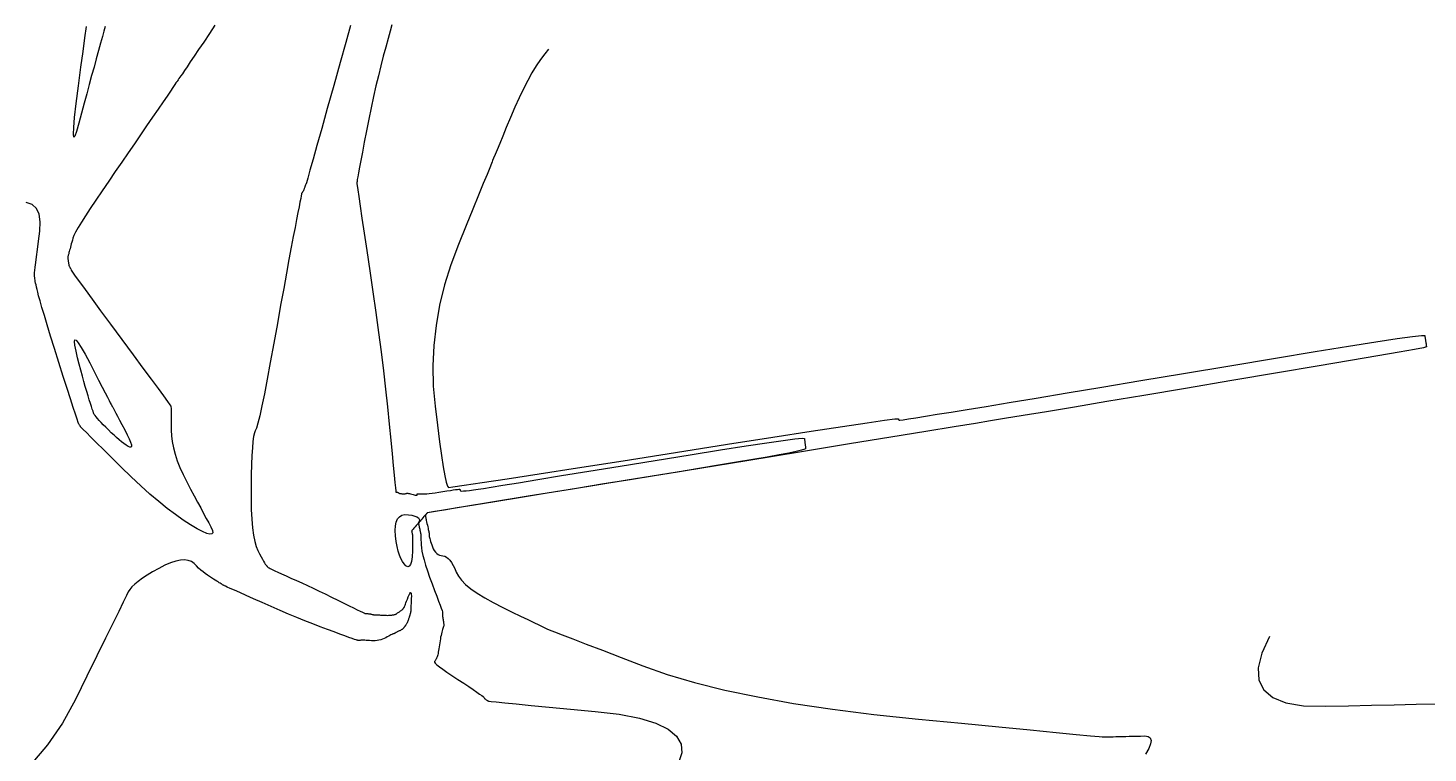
# Model space of a CAD drawing. Header units: metres. Extents: x 729358 to 732680, y 1423022 to 1426117.
# Drawn here: x 730789.4 to 730832.46, y 1425843.03 to 1425865.32 of the extents above; entities that cross this region are included whole.
import ezdxf

# ---------------------------------------------------------------- set-up
doc = ezdxf.new("R2010")
doc.units = ezdxf.units.M
doc.header["$MEASUREMENT"] = 0
doc.layers.add('CONTOUR', color=59, linetype='Continuous')
doc.layers.add('INDEX-CON', color=252, linetype='Continuous')

# ---------------------------------------------------------------- blocks, each defined once
blk = doc.blocks.new('ct 50 rai')
at = {"layer": 'CONTOUR'}
for points in [[(-206.867, 86.373), (-207.04, 86.115), (-207.215, 85.855), (-207.371, 85.623), (-207.508, 85.419), (-207.626, 85.243), (-207.726, 85.095), (-207.808, 84.975), (-207.871, 84.882), (-207.915, 84.818), (-207.948, 84.771), (-207.976, 84.729), (-208, 84.694), (-208.02, 84.666), (-208.035, 84.643), (-208.046, 84.627), (-208.053, 84.617), (-208.056, 84.613), (-208.067, 84.596), (-208.102, 84.545), (-208.159, 84.461), (-208.238, 84.344), (-208.341, 84.194), (-208.466, 84.011), (-208.615, 83.794), (-208.785, 83.545), (-208.969, 83.276), (-209.156, 83.004), (-209.346, 82.727), (-209.539, 82.446), (-209.735, 82.16), (-209.933, 81.871), (-210.135, 81.577), (-210.341, 81.279), (-210.535, 80.994), (-210.706, 80.738), (-210.854, 80.512), (-210.978, 80.315), (-211.078, 80.148), (-211.155, 80.01), (-211.208, 79.903), (-211.237, 79.824), (-211.254, 79.762), (-211.271, 79.703), (-211.286, 79.648), (-211.3, 79.595), (-211.314, 79.546), (-211.326, 79.499), (-211.338, 79.456), (-211.349, 79.416), (-211.358, 79.379), (-211.367, 79.347), (-211.374, 79.319), (-211.38, 79.296), (-211.385, 79.276), (-211.389, 79.261), (-211.392, 79.251), (-211.393, 79.244), (-211.394, 79.24), (-211.395, 79.237), (-211.396, 79.234), (-211.396, 79.231), (-211.397, 79.229), (-211.397, 79.228), (-211.397, 79.227), (-211.397, 79.226), (-211.397, 79.224), (-211.396, 79.219), (-211.395, 79.21), (-211.393, 79.197), (-211.39, 79.181), (-211.387, 79.161), (-211.383, 79.138), (-211.379, 79.111), (-211.375, 79.084), (-211.371, 79.06), (-211.368, 79.04), (-211.365, 79.023), (-211.363, 79.01), (-211.362, 78.999), (-211.361, 78.993), (-211.36, 78.989), (-211.359, 78.985), (-211.355, 78.977), (-211.35, 78.965), (-211.342, 78.949), (-211.331, 78.929), (-211.319, 78.905), (-211.305, 78.877), (-211.288, 78.844), (-211.248, 78.781), (-211.164, 78.66), (-211.036, 78.48), (-210.863, 78.242), (-210.647, 77.946), (-210.386, 77.591), (-210.082, 77.179), (-209.733, 76.708), (-209.385, 76.239), (-209.083, 75.831), (-208.826, 75.483), (-208.615, 75.197), (-208.449, 74.971), (-208.33, 74.806), (-208.256, 74.703), (-208.227, 74.66), (-208.222, 74.638), (-208.218, 74.596), (-208.215, 74.533), (-208.212, 74.451), (-208.211, 74.349), (-208.21, 74.227), (-208.211, 74.086), (-208.212, 73.924), (-208.206, 73.749), (-208.184, 73.566), (-208.148, 73.377), (-208.096, 73.181), (-208.028, 72.978), (-207.946, 72.769), (-207.847, 72.552), (-207.734, 72.328), (-207.617, 72.108), (-207.506, 71.901), (-207.403, 71.707), (-207.307, 71.527), (-207.218, 71.361), (-207.136, 71.208), (-207.061, 71.068), (-206.994, 70.942), (-206.948, 70.839), (-206.937, 70.767), (-206.962, 70.727), (-207.023, 70.72), (-207.119, 70.744), (-207.251, 70.8), (-207.418, 70.888), (-207.621, 71.008), (-207.848, 71.154), (-208.086, 71.322), (-208.335, 71.512), (-208.595, 71.723), (-208.867, 71.955), (-209.15, 72.209), (-209.444, 72.484), (-209.749, 72.781), (-210.041, 73.069), (-210.294, 73.32), (-210.509, 73.532), (-210.685, 73.706), (-210.822, 73.843), (-210.92, 73.941), (-210.98, 74.001), (-211.002, 74.023), (-211.004, 74.027), (-211.008, 74.033), (-211.013, 74.041), (-211.019, 74.05), (-211.026, 74.062), (-211.034, 74.075), (-211.044, 74.091), (-211.054, 74.108), (-211.074, 74.154), (-211.11, 74.254), (-211.162, 74.409), (-211.23, 74.618), (-211.315, 74.881), (-211.416, 75.199), (-211.534, 75.572), (-211.668, 75.999), (-211.802, 76.43), (-211.922, 76.815), (-212.026, 77.154), (-212.115, 77.448), (-212.189, 77.695), (-212.248, 77.897), (-212.291, 78.052), (-212.32, 78.162), (-212.339, 78.245), (-212.357, 78.319), (-212.372, 78.386), (-212.384, 78.444), (-212.394, 78.494), (-212.402, 78.536), (-212.408, 78.571), (-212.411, 78.597), (-212.413, 78.618), (-212.415, 78.637), (-212.416, 78.655), (-212.418, 78.67), (-212.419, 78.684), (-212.42, 78.697), (-212.421, 78.707), (-212.421, 78.715), (-212.422, 78.722), (-212.422, 78.729), (-212.423, 78.734), (-212.423, 78.739), (-212.423, 78.742), (-212.423, 78.745), (-212.423, 78.747), (-212.423, 78.748), (-212.421, 78.768), (-212.413, 78.829), (-212.4, 78.93), (-212.382, 79.071), (-212.358, 79.253), (-212.33, 79.474), (-212.296, 79.736), (-212.257, 80.038), (-212.241, 80.33), (-212.274, 80.564), (-212.358, 80.74), (-212.491, 80.857), (-212.675, 80.916)], [(-201.422, 86.386), (-201.477, 86.189), (-201.542, 85.961), (-201.614, 85.701), (-201.691, 85.419), (-201.767, 85.125), (-201.842, 84.82), (-201.917, 84.503), (-201.99, 84.175), (-202.064, 83.835), (-202.136, 83.484), (-202.208, 83.122), (-202.275, 82.775), (-202.333, 82.473), (-202.383, 82.216), (-202.423, 82.003), (-202.455, 81.834), (-202.477, 81.709), (-202.491, 81.629), (-202.496, 81.593), (-202.497, 81.58), (-202.497, 81.567), (-202.498, 81.554), (-202.499, 81.542), (-202.499, 81.53), (-202.5, 81.519), (-202.501, 81.508), (-202.501, 81.498), (-202.496, 81.447), (-202.478, 81.315), (-202.447, 81.103), (-202.404, 80.809), (-202.348, 80.434), (-202.28, 79.978), (-202.199, 79.44), (-202.105, 78.822), (-202.009, 78.172), (-201.918, 77.539), (-201.834, 76.923), (-201.756, 76.325), (-201.685, 75.743), (-201.619, 75.179), (-201.56, 74.632), (-201.508, 74.103), (-201.461, 73.614), (-201.42, 73.19), (-201.386, 72.832), (-201.357, 72.539), (-201.334, 72.311), (-201.317, 72.148), (-201.306, 72.05), (-201.301, 72.017), (-201.299, 72.017), (-201.296, 72.017), (-201.292, 72.017), (-201.288, 72.016), (-201.283, 72.015), (-201.278, 72.014), (-201.272, 72.013), (-201.265, 72.012), (-201.258, 72.011), (-201.251, 72.009), (-201.244, 72.006), (-201.237, 72.003), (-201.229, 72), (-201.222, 71.996), (-201.214, 71.991), (-201.207, 71.986), (-201.198, 71.981), (-201.187, 71.977), (-201.174, 71.973), (-201.158, 71.97), (-201.141, 71.968), (-201.121, 71.966), (-201.099, 71.965), (-201.075, 71.964), (-201.051, 71.964), (-201.031, 71.964), (-201.013, 71.965), (-200.999, 71.967), (-200.989, 71.97), (-200.982, 71.973), (-200.978, 71.976), (-200.977, 71.981), (-200.975, 71.984), (-200.968, 71.986), (-200.955, 71.985), (-200.938, 71.982), (-200.914, 71.977), (-200.886, 71.97), (-200.852, 71.961), (-200.812, 71.949), (-200.773, 71.938), (-200.739, 71.93), (-200.71, 71.924), (-200.687, 71.92), (-200.67, 71.919), (-200.657, 71.921), (-200.651, 71.925), (-200.649, 71.932), (-200.65, 71.94), (-200.651, 71.946), (-200.652, 71.952), (-200.653, 71.957), (-200.654, 71.96), (-200.654, 71.963), (-200.654, 71.964), (-200.654, 71.965), (-200.652, 71.965), (-200.645, 71.965), (-200.634, 71.964), (-200.619, 71.963), (-200.599, 71.962), (-200.575, 71.961), (-200.547, 71.959), (-200.514, 71.957), (-200.473, 71.957), (-200.42, 71.959), (-200.355, 71.964), (-200.279, 71.972), (-200.191, 71.983), (-200.09, 71.996), (-199.978, 72.012), (-199.854, 72.031), (-199.733, 72.05), (-199.627, 72.067), (-199.538, 72.081), (-199.465, 72.092), (-199.408, 72.1), (-199.367, 72.106), (-199.343, 72.11), (-199.335, 72.11), (-199.335, 72.109), (-199.334, 72.106), (-199.333, 72.102), (-199.332, 72.096), (-199.331, 72.089), (-199.33, 72.081), (-199.328, 72.072), (-199.327, 72.061), (-199.314, 72.052), (-199.279, 72.048), (-199.222, 72.049), (-199.143, 72.055), (-199.043, 72.066), (-198.92, 72.082), (-198.775, 72.104), (-198.609, 72.13), (-198.371, 72.169), (-198.012, 72.227), (-197.532, 72.305), (-196.932, 72.403), (-196.211, 72.521), (-195.368, 72.658), (-194.405, 72.815), (-193.322, 72.991), (-192.249, 73.165), (-191.319, 73.313), (-190.531, 73.436), (-189.887, 73.533), (-189.385, 73.604), (-189.026, 73.65), (-188.81, 73.67), (-188.736, 73.664), (-188.734, 73.646), (-188.732, 73.628), (-188.73, 73.61), (-188.728, 73.592), (-188.726, 73.575), (-188.724, 73.557), (-188.722, 73.539), (-188.72, 73.522), (-188.717, 73.504), (-188.715, 73.486), (-188.712, 73.467), (-188.709, 73.448), (-188.706, 73.428), (-188.702, 73.408), (-188.699, 73.387), (-188.695, 73.366), (-188.724, 73.34), (-188.821, 73.306), (-188.985, 73.264), (-189.217, 73.214), (-189.517, 73.156), (-189.884, 73.089), (-190.318, 73.014), (-190.82, 72.931), (-191.379, 72.839), (-191.987, 72.74), (-192.644, 72.633), (-193.348, 72.518), (-194.101, 72.396), (-194.902, 72.265), (-195.751, 72.126), (-196.648, 71.98), (-197.512, 71.839), (-198.261, 71.717), (-198.895, 71.614), (-199.413, 71.529), (-199.816, 71.464), (-200.104, 71.417), (-200.277, 71.388), (-200.335, 71.379), (-200.335, 71.379), (-200.335, 71.379), (-200.335, 71.379), (-200.335, 71.379), (-200.335, 71.379), (-200.335, 71.379), (-200.335, 71.379), (-200.335, 71.379), (-200.338, 71.377), (-200.344, 71.369), (-200.355, 71.357), (-200.37, 71.34), (-200.389, 71.318), (-200.413, 71.292), (-200.44, 71.26), (-200.472, 71.224), (-200.504, 71.187), (-200.532, 71.154), (-200.555, 71.125), (-200.574, 71.1), (-200.588, 71.079), (-200.598, 71.063), (-200.603, 71.05), (-200.604, 71.041), (-200.603, 71.033), (-200.601, 71.021), (-200.597, 71.005), (-200.594, 70.987), (-200.589, 70.964), (-200.583, 70.939), (-200.577, 70.91), (-200.57, 70.877), (-200.563, 70.845), (-200.557, 70.817), (-200.551, 70.793), (-200.547, 70.773), (-200.543, 70.756), (-200.541, 70.744), (-200.539, 70.736), (-200.538, 70.732), (-200.537, 70.725), (-200.536, 70.708), (-200.535, 70.681), (-200.534, 70.643), (-200.532, 70.596), (-200.53, 70.538), (-200.528, 70.471), (-200.526, 70.393), (-200.518, 70.302), (-200.501, 70.194), (-200.473, 70.07), (-200.436, 69.928), (-200.389, 69.77), (-200.332, 69.595), (-200.265, 69.404), (-200.188, 69.195), (-200.112, 68.992), (-200.045, 68.816), (-199.989, 68.666), (-199.944, 68.543), (-199.908, 68.448), (-199.883, 68.379), (-199.868, 68.336), (-199.863, 68.321), (-199.864, 68.318), (-199.864, 68.314), (-199.865, 68.309), (-199.865, 68.302), (-199.866, 68.294), (-199.866, 68.285), (-199.867, 68.274), (-199.868, 68.261), (-199.868, 68.247), (-199.867, 68.23), (-199.866, 68.21), (-199.864, 68.187), (-199.861, 68.161), (-199.857, 68.133), (-199.853, 68.102), (-199.847, 68.068), (-199.842, 68.034), (-199.837, 68.005), (-199.833, 67.981), (-199.83, 67.961), (-199.828, 67.945), (-199.826, 67.934), (-199.825, 67.927), (-199.825, 67.924), (-199.825, 67.921), (-199.828, 67.913), (-199.832, 67.899), (-199.838, 67.879), (-199.845, 67.855), (-199.854, 67.825), (-199.865, 67.79), (-199.877, 67.749), (-199.89, 67.704), (-199.902, 67.657), (-199.914, 67.607), (-199.925, 67.554), (-199.935, 67.499), (-199.945, 67.44), (-199.954, 67.379), (-199.963, 67.316), (-199.971, 67.253), (-199.98, 67.195), (-199.989, 67.142), (-199.997, 67.094), (-200.006, 67.051), (-200.015, 67.013), (-200.024, 66.98), (-200.033, 66.952), (-200.042, 66.927), (-200.052, 66.904), (-200.062, 66.882), (-200.072, 66.863), (-200.083, 66.845), (-200.094, 66.829), (-200.106, 66.815), (-200.118, 66.802), (-200.117, 66.784), (-200.091, 66.751), (-200.039, 66.704), (-199.962, 66.643), (-199.859, 66.567), (-199.731, 66.478), (-199.577, 66.374), (-199.398, 66.256), (-199.217, 66.137), (-199.06, 66.033), (-198.926, 65.944), (-198.815, 65.868), (-198.727, 65.806), (-198.662, 65.759), (-198.62, 65.726), (-198.602, 65.707), (-198.594, 65.695), (-198.586, 65.684), (-198.577, 65.673), (-198.567, 65.663), (-198.557, 65.653), (-198.546, 65.644), (-198.534, 65.635), (-198.521, 65.626), (-198.508, 65.618), (-198.496, 65.611), (-198.484, 65.604), (-198.472, 65.598), (-198.461, 65.594), (-198.451, 65.589), (-198.44, 65.586), (-198.431, 65.583), (-198.371, 65.577), (-198.213, 65.561), (-197.955, 65.536), (-197.598, 65.501), (-197.141, 65.458), (-196.585, 65.405), (-195.93, 65.344), (-195.175, 65.273), (-194.431, 65.182), (-193.809, 65.06), (-193.307, 64.908), (-192.926, 64.725), (-192.666, 64.512), (-192.527, 64.268), (-192.509, 63.994), (-192.612, 63.688)], [(-174.43, 67.577), (-174.668, 67.059), (-174.777, 66.612), (-174.757, 66.237), (-174.608, 65.933), (-174.33, 65.7), (-173.923, 65.538), (-173.386, 65.447), (-172.721, 65.428), (-171.998, 65.444), (-171.289, 65.46), (-170.595, 65.477), (-169.915, 65.493), (-169.249, 65.509)]]:
    blk.add_lwpolyline(points, dxfattribs=at)
at = {"layer": 'INDEX-CON'}
for points in [[(-210.243, 86.331), (-210.283, 86.19), (-210.33, 86.02), (-210.386, 85.821), (-210.449, 85.592), (-210.518, 85.343), (-210.588, 85.086), (-210.661, 84.821), (-210.735, 84.546), (-210.812, 84.263), (-210.89, 83.971), (-210.97, 83.67), (-211.052, 83.36), (-211.125, 83.104), (-211.178, 82.961), (-211.21, 82.934), (-211.221, 83.02), (-211.213, 83.222), (-211.184, 83.537), (-211.134, 83.968), (-211.065, 84.512), (-210.989, 85.077), (-210.924, 85.568), (-210.868, 85.985), (-210.822, 86.328)], [(-202.701, 86.366), (-202.846, 85.844), (-203.018, 85.229), (-203.215, 84.52), (-203.413, 83.811), (-203.585, 83.197), (-203.731, 82.675), (-203.851, 82.248), (-203.945, 81.914), (-204.014, 81.673), (-204.057, 81.527), (-204.074, 81.474), (-204.078, 81.467), (-204.083, 81.458), (-204.088, 81.448), (-204.092, 81.436), (-204.097, 81.423), (-204.103, 81.408), (-204.108, 81.391), (-204.113, 81.373), (-204.119, 81.355), (-204.125, 81.337), (-204.132, 81.32), (-204.139, 81.304), (-204.146, 81.289), (-204.153, 81.274), (-204.161, 81.261), (-204.169, 81.248), (-204.177, 81.236), (-204.184, 81.226), (-204.19, 81.217), (-204.195, 81.21), (-204.198, 81.205), (-204.201, 81.2), (-204.202, 81.197), (-204.202, 81.196), (-204.205, 81.179), (-204.214, 81.13), (-204.23, 81.048), (-204.252, 80.934), (-204.28, 80.788), (-204.315, 80.609), (-204.356, 80.398), (-204.404, 80.154), (-204.458, 79.871), (-204.521, 79.542), (-204.591, 79.167), (-204.668, 78.745), (-204.754, 78.278), (-204.847, 77.764), (-204.949, 77.204), (-205.058, 76.598), (-205.165, 76.005), (-205.262, 75.486), (-205.349, 75.039), (-205.425, 74.665), (-205.491, 74.364), (-205.547, 74.136), (-205.592, 73.981), (-205.626, 73.899), (-205.654, 73.833), (-205.679, 73.724), (-205.7, 73.573), (-205.718, 73.379), (-205.733, 73.143), (-205.745, 72.865), (-205.754, 72.544), (-205.759, 72.181), (-205.759, 71.814), (-205.751, 71.482), (-205.736, 71.184), (-205.713, 70.921), (-205.683, 70.693), (-205.645, 70.5), (-205.599, 70.341), (-205.546, 70.217), (-205.493, 70.116), (-205.445, 70.029), (-205.404, 69.953), (-205.37, 69.891), (-205.341, 69.841), (-205.319, 69.804), (-205.304, 69.78), (-205.295, 69.768), (-205.289, 69.762), (-205.282, 69.755), (-205.274, 69.748), (-205.266, 69.74), (-205.257, 69.731), (-205.247, 69.722), (-205.237, 69.712), (-205.226, 69.701), (-205.205, 69.686), (-205.165, 69.663), (-205.106, 69.633), (-205.029, 69.595), (-204.932, 69.55), (-204.817, 69.498), (-204.682, 69.438), (-204.529, 69.37), (-204.364, 69.297), (-204.194, 69.221), (-204.021, 69.141), (-203.843, 69.058), (-203.661, 68.972), (-203.475, 68.882), (-203.285, 68.789), (-203.09, 68.692), (-202.905, 68.6), (-202.743, 68.52), (-202.606, 68.452), (-202.492, 68.396), (-202.401, 68.352), (-202.334, 68.32), (-202.291, 68.3), (-202.272, 68.291), (-202.264, 68.289), (-202.254, 68.287), (-202.243, 68.285), (-202.23, 68.283), (-202.216, 68.282), (-202.2, 68.28), (-202.183, 68.278), (-202.164, 68.277), (-202.146, 68.275), (-202.13, 68.274), (-202.116, 68.272), (-202.105, 68.271), (-202.095, 68.27), (-202.088, 68.269), (-202.083, 68.268), (-202.08, 68.267), (-202.078, 68.267), (-202.073, 68.265), (-202.067, 68.264), (-202.058, 68.262), (-202.048, 68.259), (-202.036, 68.256), (-202.021, 68.253), (-202.005, 68.25), (-201.989, 68.246), (-201.974, 68.243), (-201.96, 68.241), (-201.948, 68.239), (-201.937, 68.238), (-201.927, 68.237), (-201.918, 68.237), (-201.911, 68.238), (-201.902, 68.238), (-201.887, 68.238), (-201.867, 68.238), (-201.842, 68.237), (-201.811, 68.236), (-201.775, 68.234), (-201.734, 68.232), (-201.687, 68.23), (-201.639, 68.227), (-201.595, 68.226), (-201.554, 68.225), (-201.517, 68.226), (-201.483, 68.227), (-201.453, 68.229), (-201.426, 68.232), (-201.403, 68.236), (-201.383, 68.24), (-201.364, 68.244), (-201.348, 68.248), (-201.334, 68.252), (-201.322, 68.256), (-201.311, 68.259), (-201.303, 68.262), (-201.298, 68.266), (-201.292, 68.269), (-201.284, 68.274), (-201.274, 68.281), (-201.262, 68.289), (-201.249, 68.298), (-201.233, 68.309), (-201.215, 68.321), (-201.196, 68.334), (-201.176, 68.348), (-201.158, 68.361), (-201.141, 68.374), (-201.126, 68.386), (-201.113, 68.398), (-201.101, 68.409), (-201.091, 68.42), (-201.082, 68.43), (-201.075, 68.439), (-201.068, 68.447), (-201.062, 68.454), (-201.057, 68.461), (-201.053, 68.466), (-201.049, 68.47), (-201.047, 68.473), (-201.045, 68.476), (-201.043, 68.477), (-201.042, 68.479), (-201.041, 68.481), (-201.04, 68.483), (-201.039, 68.485), (-201.038, 68.487), (-201.037, 68.489), (-201.037, 68.491), (-201.035, 68.497), (-201.029, 68.513), (-201.02, 68.537), (-201.007, 68.571), (-200.992, 68.613), (-200.972, 68.665), (-200.95, 68.725), (-200.924, 68.794), (-200.898, 68.858), (-200.876, 68.902), (-200.858, 68.925), (-200.844, 68.929), (-200.835, 68.912), (-200.829, 68.875), (-200.827, 68.818), (-200.829, 68.74), (-200.833, 68.658), (-200.837, 68.586), (-200.839, 68.525), (-200.842, 68.475), (-200.843, 68.434), (-200.844, 68.405), (-200.844, 68.385), (-200.844, 68.377), (-200.844, 68.372), (-200.844, 68.367), (-200.844, 68.361), (-200.845, 68.353), (-200.847, 68.344), (-200.848, 68.334), (-200.85, 68.322), (-200.853, 68.31), (-200.856, 68.297), (-200.859, 68.284), (-200.862, 68.271), (-200.866, 68.258), (-200.869, 68.245), (-200.872, 68.232), (-200.876, 68.219), (-200.88, 68.206), (-200.884, 68.192), (-200.889, 68.177), (-200.896, 68.16), (-200.903, 68.141), (-200.91, 68.12), (-200.919, 68.098), (-200.929, 68.074), (-200.939, 68.048), (-200.95, 68.022), (-200.96, 67.999), (-200.969, 67.978), (-200.978, 67.96), (-200.987, 67.944), (-200.994, 67.931), (-201.001, 67.92), (-201.008, 67.911), (-201.014, 67.904), (-201.021, 67.896), (-201.027, 67.887), (-201.034, 67.878), (-201.041, 67.869), (-201.048, 67.859), (-201.055, 67.849), (-201.062, 67.838), (-201.071, 67.827), (-201.081, 67.817), (-201.093, 67.806), (-201.107, 67.795), (-201.123, 67.785), (-201.142, 67.775), (-201.162, 67.764), (-201.184, 67.754), (-201.206, 67.744), (-201.226, 67.735), (-201.245, 67.726), (-201.262, 67.717), (-201.277, 67.709), (-201.291, 67.701), (-201.302, 67.694), (-201.312, 67.687), (-201.322, 67.681), (-201.331, 67.676), (-201.339, 67.671), (-201.348, 67.666), (-201.357, 67.663), (-201.365, 67.659), (-201.374, 67.657), (-201.382, 67.655), (-201.393, 67.652), (-201.409, 67.645), (-201.43, 67.635), (-201.456, 67.622), (-201.488, 67.606), (-201.524, 67.586), (-201.566, 67.564), (-201.613, 67.537), (-201.663, 67.512), (-201.715, 67.49), (-201.769, 67.473), (-201.823, 67.459), (-201.88, 67.45), (-201.937, 67.444), (-201.997, 67.443), (-202.057, 67.446), (-202.116, 67.45), (-202.17, 67.453), (-202.218, 67.456), (-202.262, 67.458), (-202.299, 67.459), (-202.332, 67.459), (-202.36, 67.459), (-202.382, 67.457), (-202.4, 67.456), (-202.417, 67.454), (-202.431, 67.453), (-202.442, 67.453), (-202.452, 67.452), (-202.459, 67.452), (-202.464, 67.452), (-202.467, 67.452), (-202.469, 67.453), (-202.472, 67.454), (-202.476, 67.455), (-202.48, 67.456), (-202.485, 67.457), (-202.491, 67.459), (-202.498, 67.46), (-202.505, 67.462), (-202.526, 67.469), (-202.573, 67.486), (-202.647, 67.512), (-202.746, 67.549), (-202.873, 67.595), (-203.025, 67.651), (-203.204, 67.717), (-203.409, 67.793), (-203.631, 67.876), (-203.861, 67.965), (-204.1, 68.06), (-204.346, 68.16), (-204.601, 68.266), (-204.863, 68.377), (-205.134, 68.494), (-205.412, 68.616), (-205.678, 68.734), (-205.909, 68.836), (-206.105, 68.923), (-206.267, 68.995), (-206.395, 69.052), (-206.488, 69.094), (-206.546, 69.12), (-206.57, 69.131), (-206.578, 69.135), (-206.586, 69.139), (-206.596, 69.145), (-206.607, 69.151), (-206.619, 69.158), (-206.632, 69.166), (-206.646, 69.174), (-206.661, 69.184), (-206.68, 69.195), (-206.705, 69.21), (-206.735, 69.229), (-206.771, 69.251), (-206.813, 69.277), (-206.86, 69.306), (-206.913, 69.339), (-206.972, 69.375), (-207.035, 69.415), (-207.099, 69.46), (-207.164, 69.508), (-207.231, 69.561), (-207.299, 69.618), (-207.369, 69.68), (-207.44, 69.746), (-207.512, 69.816), (-207.593, 69.876), (-207.689, 69.914), (-207.801, 69.93), (-207.929, 69.923), (-208.073, 69.893), (-208.232, 69.841), (-208.407, 69.766), (-208.598, 69.669), (-208.786, 69.563), (-208.954, 69.461), (-209.101, 69.364), (-209.229, 69.271), (-209.335, 69.183), (-209.422, 69.099), (-209.488, 69.02), (-209.533, 68.946), (-209.59, 68.831), (-209.688, 68.631), (-209.828, 68.346), (-210.009, 67.975), (-210.233, 67.519), (-210.498, 66.978), (-210.805, 66.351), (-211.153, 65.64), (-211.553, 64.914), (-212.014, 64.248), (-212.536, 63.639)], [(-196.613, 85.632), (-196.722, 85.494), (-196.853, 85.318), (-196.984, 85.122), (-197.116, 84.907), (-197.248, 84.671), (-197.381, 84.416), (-197.514, 84.141), (-197.647, 83.847), (-197.781, 83.532), (-197.907, 83.227), (-198.016, 82.961), (-198.11, 82.733), (-198.188, 82.543), (-198.251, 82.393), (-198.297, 82.281), (-198.327, 82.207), (-198.341, 82.172), (-198.363, 82.119), (-198.416, 81.99), (-198.499, 81.785), (-198.614, 81.505), (-198.759, 81.148), (-198.935, 80.717), (-199.142, 80.209), (-199.38, 79.626), (-199.613, 79.005), (-199.805, 78.384), (-199.956, 77.762), (-200.066, 77.141), (-200.135, 76.52), (-200.164, 75.898), (-200.151, 75.276), (-200.097, 74.654), (-200.026, 74.071), (-199.961, 73.565), (-199.9, 73.137), (-199.846, 72.787), (-199.796, 72.514), (-199.753, 72.318), (-199.714, 72.2), (-199.682, 72.16), (-199.546, 72.175), (-199.2, 72.224), (-198.644, 72.307), (-197.877, 72.424), (-196.9, 72.576), (-195.712, 72.76), (-194.313, 72.979), (-192.704, 73.232), (-191.097, 73.485), (-189.704, 73.702), (-188.525, 73.885), (-187.56, 74.032), (-186.809, 74.145), (-186.273, 74.223), (-185.95, 74.266), (-185.841, 74.273), (-185.84, 74.264), (-185.838, 74.256), (-185.837, 74.249), (-185.836, 74.242), (-185.835, 74.236), (-185.834, 74.231), (-185.834, 74.227), (-185.833, 74.224), (-185.8, 74.227), (-185.701, 74.241), (-185.536, 74.266), (-185.306, 74.301), (-185.01, 74.348), (-184.648, 74.407), (-184.22, 74.476), (-183.727, 74.556), (-183.141, 74.652), (-182.433, 74.769), (-181.604, 74.906), (-180.655, 75.064), (-179.584, 75.242), (-178.392, 75.442), (-177.08, 75.661), (-175.646, 75.902), (-174.245, 76.136), (-173.03, 76.336), (-172.002, 76.502), (-171.16, 76.635), (-170.504, 76.734), (-170.035, 76.799), (-169.752, 76.83), (-169.656, 76.827), (-169.653, 76.808), (-169.649, 76.788), (-169.646, 76.767), (-169.642, 76.746), (-169.639, 76.725), (-169.635, 76.703), (-169.631, 76.681), (-169.627, 76.658), (-169.624, 76.636), (-169.62, 76.616), (-169.617, 76.598), (-169.615, 76.581), (-169.613, 76.567), (-169.611, 76.555), (-169.609, 76.544), (-169.608, 76.536), (-169.608, 76.529), (-169.607, 76.521), (-169.606, 76.514), (-169.605, 76.506), (-169.604, 76.499), (-169.603, 76.492), (-169.602, 76.485), (-169.602, 76.477), (-169.694, 76.455), (-169.974, 76.402), (-170.441, 76.318), (-171.096, 76.204), (-171.937, 76.06), (-172.965, 75.885), (-174.181, 75.679), (-175.584, 75.443), (-177.009, 75.204), (-178.293, 74.989), (-179.434, 74.798), (-180.433, 74.631), (-181.29, 74.488), (-182.005, 74.369), (-182.578, 74.274), (-183.008, 74.203), (-183.47, 74.128), (-184.134, 74.02), (-185.002, 73.878), (-186.074, 73.704), (-187.348, 73.496), (-188.826, 73.255), (-190.507, 72.981), (-192.391, 72.674), (-194.253, 72.37), (-195.866, 72.107), (-197.232, 71.885), (-198.349, 71.702), (-199.218, 71.561), (-199.838, 71.459), (-200.211, 71.399), (-200.335, 71.378), (-200.335, 71.378), (-200.335, 71.378), (-200.335, 71.378), (-200.335, 71.378), (-200.335, 71.378), (-200.335, 71.378), (-200.335, 71.378), (-200.335, 71.378), (-200.336, 71.377), (-200.337, 71.376), (-200.34, 71.373), (-200.343, 71.369), (-200.348, 71.364), (-200.353, 71.358), (-200.359, 71.351), (-200.367, 71.342), (-200.374, 71.333), (-200.38, 71.324), (-200.385, 71.315), (-200.388, 71.305), (-200.391, 71.295), (-200.392, 71.285), (-200.392, 71.274), (-200.391, 71.263), (-200.388, 71.25), (-200.385, 71.231), (-200.38, 71.206), (-200.373, 71.175), (-200.366, 71.14), (-200.357, 71.098), (-200.347, 71.051), (-200.335, 70.999), (-200.324, 70.947), (-200.314, 70.901), (-200.305, 70.862), (-200.298, 70.83), (-200.292, 70.804), (-200.288, 70.784), (-200.285, 70.771), (-200.284, 70.764), (-200.283, 70.76), (-200.282, 70.754), (-200.281, 70.745), (-200.28, 70.734), (-200.28, 70.722), (-200.279, 70.707), (-200.278, 70.69), (-200.278, 70.67), (-200.276, 70.647), (-200.27, 70.619), (-200.262, 70.585), (-200.251, 70.545), (-200.237, 70.5), (-200.22, 70.449), (-200.2, 70.393), (-200.178, 70.331), (-200.151, 70.27), (-200.121, 70.217), (-200.086, 70.171), (-200.048, 70.132), (-200.006, 70.101), (-199.959, 70.077), (-199.909, 70.061), (-199.855, 70.052), (-199.799, 70.04), (-199.745, 70.013), (-199.692, 69.972), (-199.64, 69.917), (-199.589, 69.847), (-199.539, 69.763), (-199.491, 69.664), (-199.444, 69.551), (-199.381, 69.429), (-199.285, 69.303), (-199.156, 69.174), (-198.994, 69.04), (-198.799, 68.903), (-198.571, 68.762), (-198.31, 68.617), (-198.016, 68.468), (-197.724, 68.326), (-197.466, 68.201), (-197.243, 68.093), (-197.055, 68.003), (-196.903, 67.93), (-196.785, 67.874), (-196.703, 67.835), (-196.655, 67.813), (-196.583, 67.784), (-196.426, 67.722), (-196.185, 67.628), (-195.859, 67.501), (-195.448, 67.342), (-194.952, 67.15), (-194.372, 66.926), (-193.707, 66.67), (-192.955, 66.405), (-192.116, 66.158), (-191.188, 65.928), (-190.173, 65.715), (-189.069, 65.519), (-187.877, 65.34), (-186.597, 65.178), (-185.229, 65.034), (-183.906, 64.906), (-182.758, 64.795), (-181.787, 64.702), (-180.993, 64.625), (-180.375, 64.565), (-179.933, 64.523), (-179.668, 64.497), (-179.579, 64.489), (-179.578, 64.489), (-179.577, 64.489), (-179.574, 64.489), (-179.571, 64.488), (-179.568, 64.488), (-179.563, 64.488), (-179.558, 64.488), (-179.553, 64.488), (-179.541, 64.488), (-179.519, 64.488), (-179.485, 64.488), (-179.441, 64.489), (-179.385, 64.49), (-179.319, 64.492), (-179.241, 64.493), (-179.153, 64.495), (-179.057, 64.497), (-178.957, 64.5), (-178.853, 64.502), (-178.744, 64.505), (-178.632, 64.508), (-178.515, 64.511), (-178.394, 64.514), (-178.269, 64.517), (-178.162, 64.504), (-178.097, 64.459), (-178.072, 64.381), (-178.088, 64.271), (-178.145, 64.129), (-178.244, 63.954)]]:
    blk.add_lwpolyline(points, dxfattribs=at)
at = {"layer": 'INDEX-CON', "flags": 128}
for points in [[(-210.58, 74.401), (-210.589, 74.42), (-210.602, 74.453), (-210.619, 74.502), (-210.641, 74.566), (-210.667, 74.645), (-210.698, 74.739), (-210.733, 74.849), (-210.772, 74.974), (-210.814, 75.111), (-210.857, 75.258), (-210.902, 75.416), (-210.947, 75.583), (-210.994, 75.76), (-211.042, 75.947), (-211.091, 76.144), (-211.142, 76.351), (-211.18, 76.531), (-211.192, 76.647), (-211.178, 76.698), (-211.138, 76.685), (-211.073, 76.607), (-210.981, 76.465), (-210.864, 76.259), (-210.721, 75.989), (-210.574, 75.704), (-210.446, 75.456), (-210.337, 75.244), (-210.246, 75.069), (-210.174, 74.931), (-210.121, 74.828), (-210.087, 74.762), (-210.072, 74.733), (-210.066, 74.722), (-210.06, 74.711), (-210.054, 74.7), (-210.048, 74.689), (-210.042, 74.678), (-210.036, 74.667), (-210.031, 74.657), (-210.025, 74.646), (-210.014, 74.625), (-209.993, 74.585), (-209.961, 74.526), (-209.918, 74.447), (-209.865, 74.348), (-209.802, 74.229), (-209.728, 74.091), (-209.644, 73.934), (-209.564, 73.779), (-209.503, 73.651), (-209.461, 73.548), (-209.438, 73.471), (-209.434, 73.419), (-209.449, 73.394), (-209.484, 73.394), (-209.537, 73.42), (-209.602, 73.461), (-209.67, 73.509), (-209.741, 73.563), (-209.815, 73.624), (-209.893, 73.69), (-209.973, 73.762), (-210.057, 73.841), (-210.145, 73.926), (-210.229, 74.01), (-210.305, 74.087), (-210.372, 74.157), (-210.431, 74.22), (-210.481, 74.276), (-210.523, 74.325), (-210.556, 74.367), (-210.58, 74.401)], [(-200.792, 70.697), (-200.787, 70.431), (-200.791, 70.207), (-200.804, 70.026), (-200.825, 69.886), (-200.854, 69.789), (-200.892, 69.734), (-200.939, 69.721), (-200.994, 69.751), (-201.052, 69.809), (-201.104, 69.883), (-201.151, 69.974), (-201.193, 70.08), (-201.23, 70.203), (-201.263, 70.342), (-201.29, 70.496), (-201.312, 70.667), (-201.324, 70.834), (-201.318, 70.976), (-201.294, 71.094), (-201.254, 71.188), (-201.196, 71.257), (-201.121, 71.302), (-201.028, 71.323), (-200.918, 71.32), (-200.81, 71.302), (-200.723, 71.279), (-200.656, 71.251), (-200.61, 71.219), (-200.585, 71.182), (-200.58, 71.14), (-200.596, 71.094), (-200.632, 71.043), (-200.676, 70.993), (-200.714, 70.949), (-200.746, 70.911), (-200.772, 70.88), (-200.793, 70.855), (-200.807, 70.837), (-200.815, 70.825), (-200.818, 70.819), (-200.817, 70.815), (-200.816, 70.811), (-200.815, 70.805), (-200.814, 70.798), (-200.812, 70.789), (-200.81, 70.779), (-200.807, 70.768), (-200.805, 70.756), (-200.802, 70.743), (-200.8, 70.732), (-200.797, 70.723), (-200.796, 70.715), (-200.794, 70.708), (-200.793, 70.703), (-200.792, 70.699), (-200.792, 70.697)]]:
    blk.add_lwpolyline(points, dxfattribs=at)

msp = doc.modelspace()

# ---------------------------------------------------------------- block references
msp.add_blockref('ct 50 rai', (731002.018, 1425779.034, 78))

doc.saveas('drawing.dxf')
